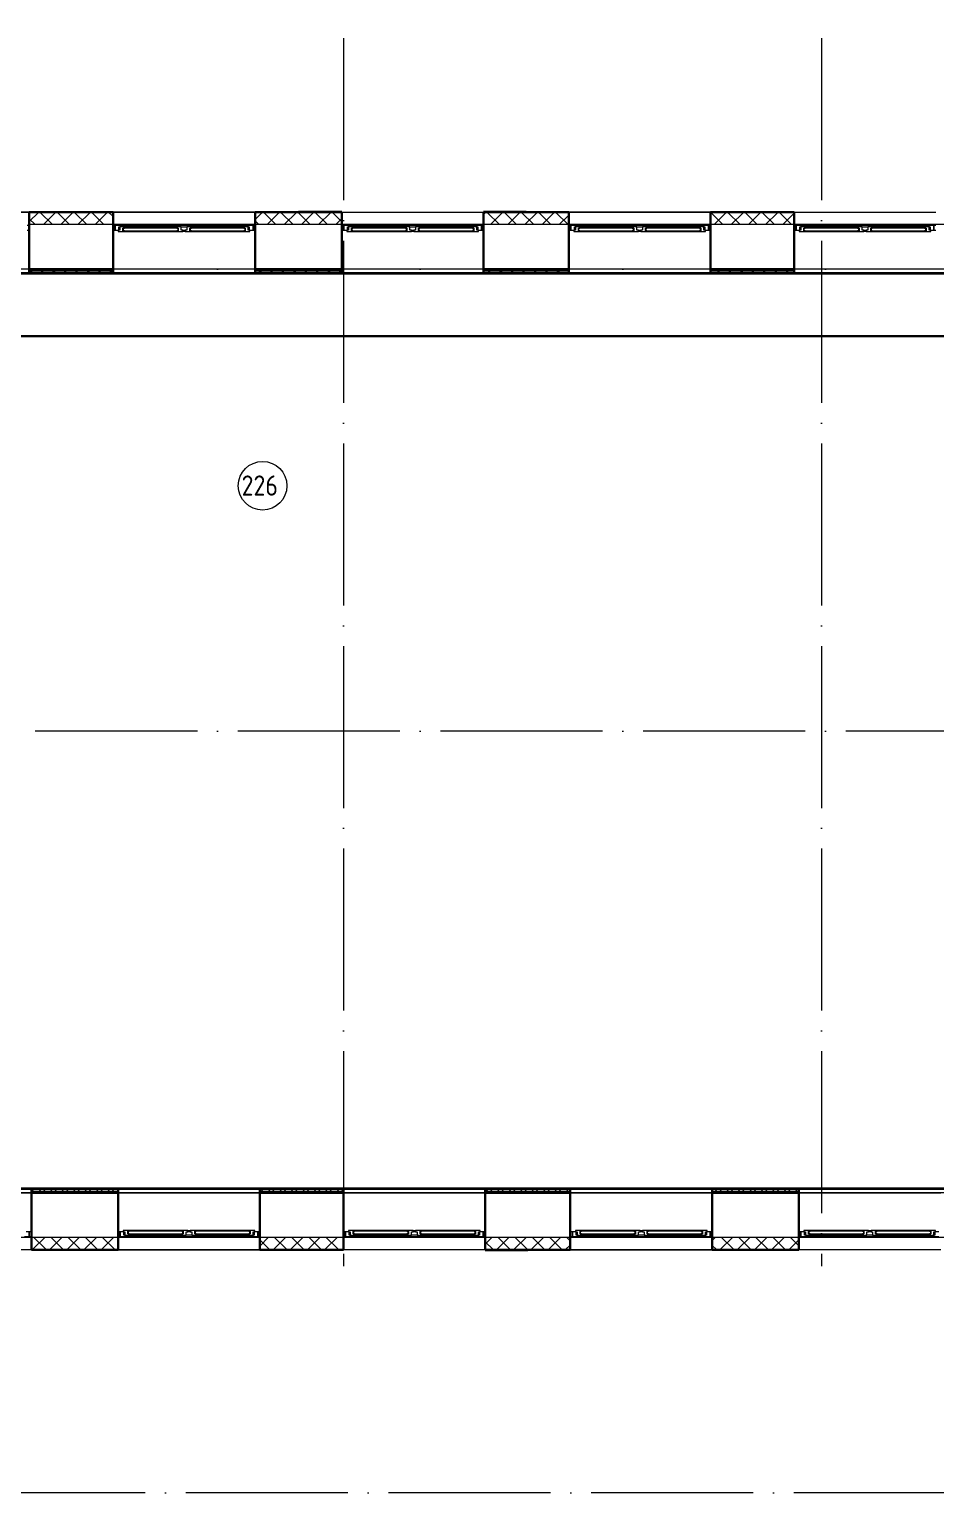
# Model space of a CAD drawing. Header units: millimetres. Extents: x -325553 to 627452, y -28539 to 738858.
# Drawn here: x 116491 to 127675, y 183519 to 201580 of the extents above; entities that cross this region are included whole.
import ezdxf

# ---------------------------------------------------------------- set-up
doc = ezdxf.new("R2010")
doc.units = ezdxf.units.MM
doc.linetypes.add('ADSK_Линия сетки', pattern=[25, 20, -2.5, 0, -2.5])
doc.linetypes.add('штриховаяX2', pattern=[1.5, 1, -0.5])
for name, color, linetype, lineweight in [('_ Окна', 7, 'Continuous', 9), ('RC-Линии_связи-Адресные', 5, 'Continuous', 30), ('Марки помещений', 252, 'Continuous', 20), ('Окна', 252, 'Continuous', 9), ('Оси', 252, 'Continuous', 9), ('Стены внутренние', 7, 'Continuous', 18), ('Стены наружные', 7, 'Continuous', 18), ('Стены штриховка', 7, 'Continuous', 9)]:
    doc.layers.add(name, color=color, linetype=linetype, lineweight=lineweight)
doc.styles.add('GOST Common_2', font='', dxfattribs={"width": 0.9, "height": 250})
doc.styles.get('GOST Common_2').set_extended_font_data('GOST type B')

# ---------------------------------------------------------------- blocks, each defined once
blk = doc.blocks.new('2 этаж')
at = {"layer": '_ Окна', "color": 251, "true_color": 0x636466}
for p, q in [((115751, 28901), (115726, 28901)), ((116811, 28901), (116786, 28901)), ((116811, 28843), (116811, 28901)), ((118536, 28901), (118511, 28901)), ((118511, 28901), (118511, 28843)), ((119631, 28901), (119606, 28901)), ((119631, 28843), (119631, 28901)), ((121356, 28901), (121331, 28901)), ((121331, 28901), (121331, 28843)), ((122431, 28901), (122406, 28901)), ((122431, 28843), (122431, 28901)), ((124156, 28901), (124131, 28901)), ((124131, 28901), (124131, 28843)), ((125211, 28901), (125186, 28901)), ((125211, 28843), (125211, 28901)), ((126936, 28901), (126911, 28901)), ((126911, 28901), (126911, 28843)), ((115726, 28843), (115751, 28843)), ((116786, 28843), (116811, 28843)), ((116909, 28867), (116906, 28867)), ((116906, 28867), (116906, 28835)), ((116906, 28835), (116909, 28835)), ((117586, 28867), (116909, 28867)), ((116909, 28867), (116909, 28835)), ((116909, 28835), (116909, 28867)), ((116909, 28835), (117586, 28835)), ((117586, 28835), (117586, 28867)), ((117586, 28867), (117586, 28835)), ((117589, 28867), (117586, 28867)), ((117586, 28835), (117589, 28835)), ((117589, 28835), (117589, 28867)), ((117736, 28867), (117733, 28867)), ((117733, 28867), (117733, 28835)), ((117733, 28835), (117736, 28835)), ((118413, 28867), (117736, 28867)), ((117736, 28867), (117736, 28835)), ((117736, 28835), (117736, 28867)), ((117736, 28835), (118413, 28835)), ((118413, 28835), (118413, 28867)), ((118413, 28867), (118413, 28835)), ((118416, 28867), (118413, 28867)), ((118413, 28835), (118416, 28835)), ((118416, 28835), (118416, 28867)), ((118511, 28843), (118536, 28843)), ((119606, 28843), (119631, 28843)), ((119729, 28867), (119726, 28867)), ((119726, 28867), (119726, 28835)), ((119726, 28835), (119729, 28835)), ((120406, 28867), (119729, 28867)), ((119729, 28867), (119729, 28835)), ((119729, 28835), (119729, 28867)), ((119729, 28835), (120406, 28835)), ((120406, 28835), (120406, 28867)), ((120406, 28867), (120406, 28835)), ((120409, 28867), (120406, 28867)), ((120406, 28835), (120409, 28835)), ((120409, 28835), (120409, 28867)), ((120556, 28867), (120553, 28867)), ((120553, 28867), (120553, 28835)), ((120553, 28835), (120556, 28835)), ((121233, 28867), (120556, 28867)), ((120556, 28867), (120556, 28835)), ((120556, 28835), (120556, 28867)), ((120556, 28835), (121233, 28835)), ((121233, 28835), (121233, 28867)), ((121233, 28867), (121233, 28835)), ((121236, 28867), (121233, 28867)), ((121233, 28835), (121236, 28835)), ((121236, 28835), (121236, 28867)), ((121331, 28843), (121356, 28843)), ((122406, 28843), (122431, 28843)), ((122529, 28867), (122526, 28867)), ((122526, 28867), (122526, 28835)), ((122526, 28835), (122529, 28835)), ((123206, 28867), (122529, 28867)), ((122529, 28867), (122529, 28835)), ((122529, 28835), (122529, 28867)), ((122529, 28835), (123206, 28835)), ((123206, 28835), (123206, 28867)), ((123206, 28867), (123206, 28835)), ((123209, 28867), (123206, 28867)), ((123206, 28835), (123209, 28835)), ((123209, 28835), (123209, 28867)), ((123356, 28867), (123353, 28867)), ((123353, 28867), (123353, 28835)), ((123353, 28835), (123356, 28835)), ((124033, 28867), (123356, 28867)), ((123356, 28867), (123356, 28835)), ((123356, 28835), (123356, 28867)), ((123356, 28835), (124033, 28835)), ((124033, 28835), (124033, 28867)), ((124033, 28867), (124033, 28835)), ((124036, 28867), (124033, 28867)), ((124033, 28835), (124036, 28835)), ((124036, 28835), (124036, 28867)), ((124131, 28843), (124156, 28843)), ((125186, 28843), (125211, 28843)), ((125309, 28867), (125306, 28867)), ((125306, 28867), (125306, 28835)), ((125306, 28835), (125309, 28835)), ((125986, 28867), (125309, 28867)), ((125309, 28867), (125309, 28835)), ((125309, 28835), (125309, 28867)), ((125309, 28835), (125986, 28835)), ((125986, 28835), (125986, 28867)), ((125986, 28867), (125986, 28835)), ((125989, 28867), (125986, 28867)), ((125986, 28835), (125989, 28835)), ((125989, 28835), (125989, 28867)), ((126136, 28867), (126133, 28867)), ((126133, 28867), (126133, 28835)), ((126133, 28835), (126136, 28835)), ((126813, 28867), (126136, 28867)), ((126136, 28867), (126136, 28835)), ((126136, 28835), (126136, 28867)), ((126136, 28835), (126813, 28835)), ((126813, 28835), (126813, 28867)), ((126813, 28867), (126813, 28835)), ((126816, 28867), (126813, 28867)), ((126813, 28835), (126816, 28835)), ((126816, 28835), (126816, 28867)), ((126911, 28843), (126936, 28843)), ((115776, 16479), (115751, 16479)), ((115751, 16479), (115751, 16421)), ((116871, 16479), (116846, 16479)), ((116871, 16421), (116871, 16479)), ((116969, 16487), (116966, 16487)), ((116966, 16487), (116966, 16455)), ((116966, 16455), (116969, 16455)), ((117646, 16487), (116969, 16487)), ((116969, 16487), (116969, 16455)), ((116969, 16455), (116969, 16487)), ((116969, 16455), (117646, 16455)), ((117646, 16455), (117646, 16487)), ((117646, 16487), (117646, 16455)), ((117649, 16487), (117646, 16487)), ((117646, 16455), (117649, 16455)), ((117649, 16455), (117649, 16487)), ((117796, 16487), (117793, 16487)), ((117793, 16487), (117793, 16455)), ((117793, 16455), (117796, 16455)), ((118473, 16487), (117796, 16487)), ((117796, 16487), (117796, 16455)), ((117796, 16455), (117796, 16487)), ((117796, 16455), (118473, 16455)), ((118473, 16455), (118473, 16487)), ((118473, 16487), (118473, 16455)), ((118476, 16487), (118473, 16487)), ((118473, 16455), (118476, 16455)), ((118476, 16455), (118476, 16487)), ((118596, 16479), (118571, 16479)), ((118571, 16479), (118571, 16421)), ((119651, 16479), (119626, 16479)), ((119651, 16421), (119651, 16479)), ((119749, 16487), (119746, 16487)), ((119746, 16487), (119746, 16455)), ((119746, 16455), (119749, 16455)), ((120426, 16487), (119749, 16487)), ((119749, 16487), (119749, 16455)), ((119749, 16455), (119749, 16487)), ((119749, 16455), (120426, 16455)), ((120426, 16455), (120426, 16487)), ((120426, 16487), (120426, 16455)), ((120429, 16487), (120426, 16487)), ((120426, 16455), (120429, 16455)), ((120429, 16455), (120429, 16487)), ((120576, 16487), (120573, 16487)), ((120573, 16487), (120573, 16455)), ((120573, 16455), (120576, 16455)), ((121253, 16487), (120576, 16487)), ((120576, 16487), (120576, 16455)), ((120576, 16455), (120576, 16487)), ((120576, 16455), (121253, 16455)), ((121253, 16455), (121253, 16487)), ((121253, 16487), (121253, 16455)), ((121256, 16487), (121253, 16487)), ((121253, 16455), (121256, 16455)), ((121256, 16455), (121256, 16487)), ((121376, 16479), (121351, 16479)), ((121351, 16479), (121351, 16421)), ((122451, 16479), (122426, 16479)), ((122451, 16421), (122451, 16479)), ((122549, 16487), (122546, 16487)), ((122546, 16487), (122546, 16455)), ((122546, 16455), (122549, 16455)), ((123226, 16487), (122549, 16487)), ((122549, 16487), (122549, 16455)), ((122549, 16455), (122549, 16487)), ((122549, 16455), (123226, 16455)), ((123226, 16455), (123226, 16487)), ((123226, 16487), (123226, 16455)), ((123229, 16487), (123226, 16487)), ((123226, 16455), (123229, 16455)), ((123229, 16455), (123229, 16487)), ((123376, 16487), (123373, 16487)), ((123373, 16487), (123373, 16455)), ((123373, 16455), (123376, 16455)), ((124053, 16487), (123376, 16487)), ((123376, 16487), (123376, 16455)), ((123376, 16455), (123376, 16487)), ((123376, 16455), (124053, 16455)), ((124053, 16455), (124053, 16487)), ((124053, 16487), (124053, 16455)), ((124056, 16487), (124053, 16487)), ((124053, 16455), (124056, 16455)), ((124056, 16455), (124056, 16487)), ((124176, 16479), (124151, 16479)), ((124151, 16479), (124151, 16421)), ((125271, 16479), (125246, 16479)), ((125271, 16421), (125271, 16479)), ((125369, 16487), (125366, 16487)), ((125366, 16487), (125366, 16455)), ((125366, 16455), (125369, 16455)), ((126046, 16487), (125369, 16487)), ((125369, 16487), (125369, 16455)), ((125369, 16455), (125369, 16487)), ((125369, 16455), (126046, 16455)), ((126046, 16455), (126046, 16487)), ((126046, 16487), (126046, 16455)), ((126049, 16487), (126046, 16487)), ((126046, 16455), (126049, 16455)), ((126049, 16455), (126049, 16487)), ((126196, 16487), (126193, 16487)), ((126193, 16487), (126193, 16455)), ((126193, 16455), (126196, 16455)), ((126873, 16487), (126196, 16487)), ((126196, 16487), (126196, 16455)), ((126196, 16455), (126196, 16487)), ((126196, 16455), (126873, 16455)), ((126873, 16455), (126873, 16487)), ((126873, 16487), (126873, 16455)), ((126876, 16487), (126873, 16487)), ((126873, 16455), (126876, 16455)), ((126876, 16455), (126876, 16487)), ((115751, 16421), (115776, 16421)), ((116846, 16421), (116871, 16421)), ((118571, 16421), (118596, 16421)), ((119626, 16421), (119651, 16421)), ((121351, 16421), (121376, 16421)), ((122426, 16421), (122451, 16421)), ((124151, 16421), (124176, 16421)), ((125246, 16421), (125271, 16421))]:
    blk.add_line(p, q, dxfattribs=at)
at = {"layer": '_ Окна', "color": 251, "lineweight": 18, "true_color": 0x636466}
for p, q in [((116870, 28901), (116811, 28901)), ((116811, 28901), (116811, 28843)), ((116875, 28884), (116870, 28901)), ((118452, 28901), (118447, 28884)), ((118511, 28901), (118452, 28901)), ((118511, 28843), (118511, 28901)), ((119690, 28901), (119631, 28901)), ((119631, 28901), (119631, 28843)), ((119695, 28884), (119690, 28901)), ((121272, 28901), (121267, 28884)), ((121331, 28901), (121272, 28901)), ((121331, 28843), (121331, 28901)), ((122490, 28901), (122431, 28901)), ((122431, 28901), (122431, 28843)), ((122495, 28884), (122490, 28901)), ((124072, 28901), (124067, 28884)), ((124131, 28901), (124072, 28901)), ((124131, 28843), (124131, 28901)), ((125270, 28901), (125211, 28901)), ((125211, 28901), (125211, 28843)), ((125275, 28884), (125270, 28901)), ((126852, 28901), (126847, 28884)), ((126911, 28901), (126852, 28901)), ((126911, 28843), (126911, 28901)), ((116811, 28843), (116849, 28843)), ((116869, 28843), (116849, 28843)), ((116849, 28843), (116849, 28826)), ((116849, 28826), (116905, 28826)), ((116857, 28843), (116857, 28884)), ((116857, 28884), (116869, 28884)), ((116869, 28884), (116869, 28843)), ((116919, 28884), (116869, 28884)), ((116905, 28826), (116906, 28827)), ((116906, 28835), (116906, 28867)), ((116906, 28867), (116924, 28867)), ((116924, 28835), (116906, 28835)), ((116906, 28827), (116907, 28826)), ((116907, 28826), (116922, 28826)), ((116924, 28867), (116919, 28884)), ((116922, 28826), (116924, 28835)), ((117576, 28884), (117571, 28867)), ((117571, 28867), (117589, 28867)), ((117589, 28835), (117571, 28835)), ((117571, 28835), (117573, 28826)), ((117573, 28826), (117588, 28826)), ((117626, 28884), (117576, 28884)), ((117588, 28826), (117589, 28827)), ((117589, 28867), (117589, 28835)), ((117589, 28827), (117590, 28826)), ((117590, 28826), (117646, 28826)), ((117626, 28843), (117626, 28884)), ((117646, 28843), (117626, 28843)), ((117646, 28826), (117646, 28843)), ((117696, 28843), (117676, 28843)), ((117676, 28843), (117676, 28826)), ((117676, 28826), (117732, 28826)), ((117696, 28884), (117696, 28843)), ((117746, 28884), (117696, 28884)), ((117732, 28826), (117733, 28827)), ((117733, 28835), (117733, 28867)), ((117733, 28867), (117751, 28867)), ((117751, 28835), (117733, 28835)), ((117733, 28827), (117734, 28826)), ((117734, 28826), (117749, 28826)), ((117751, 28867), (117746, 28884)), ((117749, 28826), (117751, 28835)), ((118403, 28884), (118398, 28867)), ((118398, 28867), (118416, 28867)), ((118416, 28835), (118398, 28835)), ((118398, 28835), (118400, 28826)), ((118400, 28826), (118415, 28826)), ((118453, 28884), (118403, 28884)), ((118415, 28826), (118416, 28827)), ((118416, 28867), (118416, 28835)), ((118416, 28827), (118417, 28826)), ((118417, 28826), (118473, 28826)), ((118453, 28843), (118453, 28884)), ((118453, 28884), (118465, 28884)), ((118473, 28843), (118453, 28843)), ((118465, 28884), (118465, 28843)), ((118473, 28826), (118473, 28843)), ((118473, 28843), (118511, 28843)), ((119631, 28843), (119669, 28843)), ((119689, 28843), (119669, 28843)), ((119669, 28843), (119669, 28826)), ((119669, 28826), (119725, 28826)), ((119677, 28843), (119677, 28884)), ((119677, 28884), (119689, 28884)), ((119689, 28884), (119689, 28843)), ((119739, 28884), (119689, 28884)), ((119725, 28826), (119726, 28827)), ((119726, 28835), (119726, 28867)), ((119726, 28867), (119744, 28867)), ((119744, 28835), (119726, 28835)), ((119726, 28827), (119727, 28826)), ((119727, 28826), (119742, 28826)), ((119744, 28867), (119739, 28884)), ((119742, 28826), (119744, 28835)), ((120396, 28884), (120391, 28867)), ((120391, 28867), (120409, 28867)), ((120409, 28835), (120391, 28835)), ((120391, 28835), (120393, 28826)), ((120393, 28826), (120408, 28826)), ((120446, 28884), (120396, 28884)), ((120408, 28826), (120409, 28827)), ((120409, 28867), (120409, 28835)), ((120409, 28827), (120410, 28826)), ((120410, 28826), (120466, 28826)), ((120446, 28843), (120446, 28884)), ((120466, 28843), (120446, 28843)), ((120466, 28826), (120466, 28843)), ((120516, 28843), (120496, 28843)), ((120496, 28843), (120496, 28826)), ((120496, 28826), (120552, 28826)), ((120516, 28884), (120516, 28843)), ((120566, 28884), (120516, 28884)), ((120552, 28826), (120553, 28827)), ((120553, 28835), (120553, 28867)), ((120553, 28867), (120571, 28867)), ((120571, 28835), (120553, 28835)), ((120553, 28827), (120554, 28826)), ((120554, 28826), (120569, 28826)), ((120571, 28867), (120566, 28884)), ((120569, 28826), (120571, 28835)), ((121223, 28884), (121218, 28867)), ((121218, 28867), (121236, 28867)), ((121236, 28835), (121218, 28835)), ((121218, 28835), (121220, 28826)), ((121220, 28826), (121235, 28826)), ((121273, 28884), (121223, 28884)), ((121235, 28826), (121236, 28827)), ((121236, 28867), (121236, 28835)), ((121236, 28827), (121237, 28826)), ((121237, 28826), (121293, 28826)), ((121273, 28843), (121273, 28884)), ((121273, 28884), (121285, 28884)), ((121293, 28843), (121273, 28843)), ((121285, 28884), (121285, 28843)), ((121293, 28826), (121293, 28843)), ((121293, 28843), (121331, 28843)), ((122431, 28843), (122469, 28843)), ((122489, 28843), (122469, 28843)), ((122469, 28843), (122469, 28826)), ((122469, 28826), (122525, 28826)), ((122477, 28843), (122477, 28884)), ((122477, 28884), (122489, 28884)), ((122489, 28884), (122489, 28843)), ((122539, 28884), (122489, 28884)), ((122525, 28826), (122526, 28827)), ((122526, 28835), (122526, 28867)), ((122526, 28867), (122544, 28867)), ((122544, 28835), (122526, 28835)), ((122526, 28827), (122527, 28826)), ((122527, 28826), (122542, 28826)), ((122544, 28867), (122539, 28884)), ((122542, 28826), (122544, 28835)), ((123196, 28884), (123191, 28867)), ((123191, 28867), (123209, 28867)), ((123209, 28835), (123191, 28835)), ((123191, 28835), (123193, 28826)), ((123193, 28826), (123208, 28826)), ((123246, 28884), (123196, 28884)), ((123208, 28826), (123209, 28827)), ((123209, 28867), (123209, 28835)), ((123209, 28827), (123210, 28826)), ((123210, 28826), (123266, 28826)), ((123246, 28843), (123246, 28884)), ((123266, 28843), (123246, 28843)), ((123266, 28826), (123266, 28843)), ((123316, 28843), (123296, 28843)), ((123296, 28843), (123296, 28826)), ((123296, 28826), (123352, 28826)), ((123316, 28884), (123316, 28843)), ((123366, 28884), (123316, 28884)), ((123352, 28826), (123353, 28827)), ((123353, 28835), (123353, 28867)), ((123353, 28867), (123371, 28867)), ((123371, 28835), (123353, 28835)), ((123353, 28827), (123354, 28826)), ((123354, 28826), (123369, 28826)), ((123371, 28867), (123366, 28884)), ((123369, 28826), (123371, 28835)), ((124023, 28884), (124018, 28867)), ((124018, 28867), (124036, 28867)), ((124036, 28835), (124018, 28835)), ((124018, 28835), (124020, 28826)), ((124020, 28826), (124035, 28826)), ((124073, 28884), (124023, 28884)), ((124035, 28826), (124036, 28827)), ((124036, 28867), (124036, 28835)), ((124036, 28827), (124037, 28826)), ((124037, 28826), (124093, 28826)), ((124073, 28843), (124073, 28884)), ((124073, 28884), (124085, 28884)), ((124093, 28843), (124073, 28843)), ((124085, 28884), (124085, 28843)), ((124093, 28826), (124093, 28843)), ((124093, 28843), (124131, 28843)), ((125211, 28843), (125249, 28843)), ((125269, 28843), (125249, 28843)), ((125249, 28843), (125249, 28826)), ((125249, 28826), (125305, 28826)), ((125257, 28843), (125257, 28884)), ((125257, 28884), (125269, 28884)), ((125269, 28884), (125269, 28843)), ((125319, 28884), (125269, 28884)), ((125305, 28826), (125306, 28827)), ((125306, 28835), (125306, 28867)), ((125306, 28867), (125324, 28867)), ((125324, 28835), (125306, 28835)), ((125306, 28827), (125307, 28826)), ((125307, 28826), (125322, 28826)), ((125324, 28867), (125319, 28884)), ((125322, 28826), (125324, 28835)), ((125976, 28884), (125971, 28867)), ((125971, 28867), (125989, 28867)), ((125989, 28835), (125971, 28835)), ((125971, 28835), (125973, 28826)), ((125973, 28826), (125988, 28826)), ((126026, 28884), (125976, 28884)), ((125988, 28826), (125989, 28827)), ((125989, 28867), (125989, 28835)), ((125989, 28827), (125990, 28826)), ((125990, 28826), (126046, 28826)), ((126026, 28843), (126026, 28884)), ((126046, 28843), (126026, 28843)), ((126046, 28826), (126046, 28843)), ((126096, 28843), (126076, 28843)), ((126076, 28843), (126076, 28826)), ((126076, 28826), (126132, 28826)), ((126096, 28884), (126096, 28843)), ((126146, 28884), (126096, 28884)), ((126132, 28826), (126133, 28827)), ((126133, 28835), (126133, 28867)), ((126133, 28867), (126151, 28867)), ((126151, 28835), (126133, 28835)), ((126133, 28827), (126134, 28826)), ((126134, 28826), (126149, 28826)), ((126151, 28867), (126146, 28884)), ((126149, 28826), (126151, 28835)), ((126803, 28884), (126798, 28867)), ((126798, 28867), (126816, 28867)), ((126816, 28835), (126798, 28835)), ((126798, 28835), (126800, 28826)), ((126800, 28826), (126815, 28826)), ((126853, 28884), (126803, 28884)), ((126815, 28826), (126816, 28827)), ((126816, 28867), (126816, 28835)), ((126816, 28827), (126817, 28826)), ((126817, 28826), (126873, 28826)), ((126853, 28843), (126853, 28884)), ((126853, 28884), (126865, 28884)), ((126873, 28843), (126853, 28843)), ((126865, 28884), (126865, 28843)), ((126873, 28826), (126873, 28843)), ((126873, 28843), (126911, 28843)), ((115751, 16479), (115713, 16479)), ((115751, 16421), (115751, 16479)), ((116909, 16479), (116871, 16479)), ((116871, 16479), (116871, 16421)), ((116965, 16496), (116909, 16496)), ((116909, 16496), (116909, 16479)), ((116909, 16479), (116929, 16479)), ((116917, 16438), (116917, 16479)), ((116929, 16438), (116917, 16438)), ((116929, 16479), (116929, 16438)), ((116929, 16438), (116979, 16438)), ((116930, 16421), (116935, 16438)), ((116966, 16495), (116965, 16496)), ((116967, 16496), (116966, 16495)), ((116966, 16455), (116966, 16487)), ((116966, 16487), (116984, 16487)), ((116984, 16455), (116966, 16455)), ((116982, 16496), (116967, 16496)), ((116979, 16438), (116984, 16455)), ((116984, 16487), (116982, 16496)), ((117633, 16496), (117631, 16487)), ((117631, 16487), (117649, 16487)), ((117649, 16455), (117631, 16455)), ((117631, 16455), (117636, 16438)), ((117648, 16496), (117633, 16496)), ((117636, 16438), (117686, 16438)), ((117649, 16495), (117648, 16496)), ((117650, 16496), (117649, 16495)), ((117649, 16487), (117649, 16455)), ((117706, 16496), (117650, 16496)), ((117686, 16438), (117686, 16479)), ((117686, 16479), (117706, 16479)), ((117706, 16479), (117706, 16496)), ((117792, 16496), (117736, 16496)), ((117736, 16496), (117736, 16479)), ((117736, 16479), (117756, 16479)), ((117756, 16479), (117756, 16438)), ((117756, 16438), (117806, 16438)), ((117793, 16495), (117792, 16496)), ((117794, 16496), (117793, 16495)), ((117793, 16455), (117793, 16487)), ((117793, 16487), (117811, 16487)), ((117811, 16455), (117793, 16455)), ((117809, 16496), (117794, 16496)), ((117806, 16438), (117811, 16455)), ((117811, 16487), (117809, 16496)), ((118460, 16496), (118458, 16487)), ((118458, 16487), (118476, 16487)), ((118476, 16455), (118458, 16455)), ((118458, 16455), (118463, 16438)), ((118475, 16496), (118460, 16496)), ((118463, 16438), (118513, 16438)), ((118476, 16495), (118475, 16496)), ((118477, 16496), (118476, 16495)), ((118476, 16487), (118476, 16455)), ((118533, 16496), (118477, 16496)), ((118507, 16438), (118512, 16421)), ((118513, 16438), (118513, 16479)), ((118513, 16479), (118533, 16479)), ((118525, 16438), (118513, 16438)), ((118525, 16479), (118525, 16438)), ((118533, 16479), (118533, 16496)), ((118571, 16479), (118533, 16479)), ((118571, 16421), (118571, 16479)), ((119689, 16479), (119651, 16479)), ((119651, 16479), (119651, 16421)), ((119745, 16496), (119689, 16496)), ((119689, 16496), (119689, 16479)), ((119689, 16479), (119709, 16479)), ((119697, 16438), (119697, 16479)), ((119709, 16438), (119697, 16438)), ((119709, 16479), (119709, 16438)), ((119709, 16438), (119759, 16438)), ((119710, 16421), (119715, 16438)), ((119746, 16495), (119745, 16496)), ((119747, 16496), (119746, 16495)), ((119746, 16455), (119746, 16487)), ((119746, 16487), (119764, 16487)), ((119764, 16455), (119746, 16455)), ((119762, 16496), (119747, 16496)), ((119759, 16438), (119764, 16455)), ((119764, 16487), (119762, 16496)), ((120413, 16496), (120411, 16487)), ((120411, 16487), (120429, 16487)), ((120429, 16455), (120411, 16455)), ((120411, 16455), (120416, 16438)), ((120428, 16496), (120413, 16496)), ((120416, 16438), (120466, 16438)), ((120429, 16495), (120428, 16496)), ((120430, 16496), (120429, 16495)), ((120429, 16487), (120429, 16455)), ((120486, 16496), (120430, 16496)), ((120466, 16438), (120466, 16479)), ((120466, 16479), (120486, 16479)), ((120486, 16479), (120486, 16496)), ((120572, 16496), (120516, 16496)), ((120516, 16496), (120516, 16479)), ((120516, 16479), (120536, 16479)), ((120536, 16479), (120536, 16438)), ((120536, 16438), (120586, 16438)), ((120573, 16495), (120572, 16496)), ((120574, 16496), (120573, 16495)), ((120573, 16455), (120573, 16487)), ((120573, 16487), (120591, 16487)), ((120591, 16455), (120573, 16455)), ((120589, 16496), (120574, 16496)), ((120586, 16438), (120591, 16455)), ((120591, 16487), (120589, 16496)), ((121240, 16496), (121238, 16487)), ((121238, 16487), (121256, 16487)), ((121256, 16455), (121238, 16455)), ((121238, 16455), (121243, 16438)), ((121255, 16496), (121240, 16496)), ((121243, 16438), (121293, 16438)), ((121256, 16495), (121255, 16496)), ((121257, 16496), (121256, 16495)), ((121256, 16487), (121256, 16455)), ((121313, 16496), (121257, 16496)), ((121287, 16438), (121292, 16421)), ((121293, 16438), (121293, 16479)), ((121293, 16479), (121313, 16479)), ((121305, 16438), (121293, 16438)), ((121305, 16479), (121305, 16438)), ((121313, 16479), (121313, 16496)), ((121351, 16479), (121313, 16479)), ((121351, 16421), (121351, 16479)), ((122489, 16479), (122451, 16479)), ((122451, 16479), (122451, 16421)), ((122545, 16496), (122489, 16496)), ((122489, 16496), (122489, 16479)), ((122489, 16479), (122509, 16479)), ((122497, 16438), (122497, 16479)), ((122509, 16438), (122497, 16438)), ((122509, 16479), (122509, 16438)), ((122509, 16438), (122559, 16438)), ((122510, 16421), (122515, 16438)), ((122546, 16495), (122545, 16496)), ((122547, 16496), (122546, 16495)), ((122546, 16455), (122546, 16487)), ((122546, 16487), (122564, 16487)), ((122564, 16455), (122546, 16455)), ((122562, 16496), (122547, 16496)), ((122559, 16438), (122564, 16455)), ((122564, 16487), (122562, 16496)), ((123213, 16496), (123211, 16487)), ((123211, 16487), (123229, 16487)), ((123229, 16455), (123211, 16455)), ((123211, 16455), (123216, 16438)), ((123228, 16496), (123213, 16496)), ((123216, 16438), (123266, 16438)), ((123229, 16495), (123228, 16496)), ((123230, 16496), (123229, 16495)), ((123229, 16487), (123229, 16455)), ((123286, 16496), (123230, 16496)), ((123266, 16438), (123266, 16479)), ((123266, 16479), (123286, 16479)), ((123286, 16479), (123286, 16496)), ((123372, 16496), (123316, 16496)), ((123316, 16496), (123316, 16479)), ((123316, 16479), (123336, 16479)), ((123336, 16479), (123336, 16438)), ((123336, 16438), (123386, 16438)), ((123373, 16495), (123372, 16496)), ((123374, 16496), (123373, 16495)), ((123373, 16455), (123373, 16487)), ((123373, 16487), (123391, 16487)), ((123391, 16455), (123373, 16455)), ((123389, 16496), (123374, 16496)), ((123386, 16438), (123391, 16455)), ((123391, 16487), (123389, 16496)), ((124040, 16496), (124038, 16487)), ((124038, 16487), (124056, 16487)), ((124056, 16455), (124038, 16455)), ((124038, 16455), (124043, 16438)), ((124055, 16496), (124040, 16496)), ((124043, 16438), (124093, 16438)), ((124056, 16495), (124055, 16496)), ((124057, 16496), (124056, 16495)), ((124056, 16487), (124056, 16455)), ((124113, 16496), (124057, 16496)), ((124087, 16438), (124092, 16421)), ((124093, 16438), (124093, 16479)), ((124093, 16479), (124113, 16479)), ((124105, 16438), (124093, 16438)), ((124105, 16479), (124105, 16438)), ((124113, 16479), (124113, 16496)), ((124151, 16479), (124113, 16479)), ((124151, 16421), (124151, 16479)), ((125309, 16479), (125271, 16479)), ((125271, 16479), (125271, 16421)), ((125365, 16496), (125309, 16496)), ((125309, 16496), (125309, 16479)), ((125309, 16479), (125329, 16479)), ((125317, 16438), (125317, 16479)), ((125329, 16438), (125317, 16438)), ((125329, 16479), (125329, 16438)), ((125329, 16438), (125379, 16438)), ((125330, 16421), (125335, 16438)), ((125366, 16495), (125365, 16496)), ((125367, 16496), (125366, 16495)), ((125366, 16455), (125366, 16487)), ((125366, 16487), (125384, 16487)), ((125384, 16455), (125366, 16455)), ((125382, 16496), (125367, 16496)), ((125379, 16438), (125384, 16455)), ((125384, 16487), (125382, 16496)), ((126033, 16496), (126031, 16487)), ((126031, 16487), (126049, 16487)), ((126049, 16455), (126031, 16455)), ((126031, 16455), (126036, 16438)), ((126048, 16496), (126033, 16496)), ((126036, 16438), (126086, 16438)), ((126049, 16495), (126048, 16496)), ((126050, 16496), (126049, 16495)), ((126049, 16487), (126049, 16455)), ((126106, 16496), (126050, 16496)), ((126086, 16438), (126086, 16479)), ((126086, 16479), (126106, 16479)), ((126106, 16479), (126106, 16496)), ((126192, 16496), (126136, 16496)), ((126136, 16496), (126136, 16479)), ((126136, 16479), (126156, 16479)), ((126156, 16479), (126156, 16438)), ((126156, 16438), (126206, 16438)), ((126193, 16495), (126192, 16496)), ((126194, 16496), (126193, 16495)), ((126193, 16455), (126193, 16487)), ((126193, 16487), (126211, 16487)), ((126211, 16455), (126193, 16455)), ((126209, 16496), (126194, 16496)), ((126206, 16438), (126211, 16455)), ((126211, 16487), (126209, 16496)), ((126860, 16496), (126858, 16487)), ((126858, 16487), (126876, 16487)), ((126876, 16455), (126858, 16455)), ((126858, 16455), (126863, 16438)), ((126875, 16496), (126860, 16496)), ((126863, 16438), (126913, 16438)), ((126876, 16495), (126875, 16496)), ((126877, 16496), (126876, 16495)), ((126876, 16487), (126876, 16455)), ((126933, 16496), (126877, 16496)), ((126907, 16438), (126912, 16421)), ((126913, 16438), (126913, 16479)), ((126913, 16479), (126933, 16479)), ((126925, 16438), (126913, 16438)), ((126925, 16479), (126925, 16438)), ((126933, 16479), (126933, 16496)), ((126971, 16479), (126933, 16479)), ((115692, 16421), (115751, 16421)), ((116871, 16421), (116930, 16421)), ((118512, 16421), (118571, 16421)), ((119651, 16421), (119710, 16421)), ((121292, 16421), (121351, 16421)), ((122451, 16421), (122510, 16421)), ((124092, 16421), (124151, 16421)), ((125271, 16421), (125330, 16421)), ((126912, 16421), (126971, 16421))]:
    blk.add_line(p, q, dxfattribs=at)
at = {"layer": 'Марки помещений', "color": 251, "true_color": 0x636466}
blk.add_circle((118629, 25688), 300, dxfattribs=at)
at = {"layer": 'Окна', "color": 251, "true_color": 0x636466}
for p, q in [((118452, 28901), (116870, 28901)), ((121272, 28901), (119690, 28901)), ((124072, 28901), (122490, 28901)), ((126852, 28901), (125270, 28901)), ((116905, 28826), (116907, 28826)), ((117576, 28884), (116919, 28884)), ((116922, 28826), (117573, 28826)), ((117588, 28826), (117590, 28826)), ((117626, 28884), (117696, 28884)), ((117646, 28843), (117676, 28843)), ((117676, 28826), (117646, 28826)), ((117732, 28826), (117734, 28826)), ((118403, 28884), (117746, 28884)), ((117749, 28826), (118400, 28826)), ((118415, 28826), (118417, 28826)), ((119725, 28826), (119727, 28826)), ((120396, 28884), (119739, 28884)), ((119742, 28826), (120393, 28826)), ((120408, 28826), (120410, 28826)), ((120446, 28884), (120516, 28884)), ((120466, 28843), (120496, 28843)), ((120496, 28826), (120466, 28826)), ((120552, 28826), (120554, 28826)), ((121223, 28884), (120566, 28884)), ((120569, 28826), (121220, 28826)), ((121235, 28826), (121237, 28826)), ((122525, 28826), (122527, 28826)), ((123196, 28884), (122539, 28884)), ((122542, 28826), (123193, 28826)), ((123208, 28826), (123210, 28826)), ((123246, 28884), (123316, 28884)), ((123266, 28843), (123296, 28843)), ((123296, 28826), (123266, 28826)), ((123352, 28826), (123354, 28826)), ((124023, 28884), (123366, 28884)), ((123369, 28826), (124020, 28826)), ((124035, 28826), (124037, 28826)), ((125305, 28826), (125307, 28826)), ((125976, 28884), (125319, 28884)), ((125322, 28826), (125973, 28826)), ((125988, 28826), (125990, 28826)), ((126026, 28884), (126096, 28884)), ((126046, 28843), (126076, 28843)), ((126076, 28826), (126046, 28826)), ((126132, 28826), (126134, 28826)), ((126803, 28884), (126146, 28884)), ((126149, 28826), (126800, 28826)), ((126815, 28826), (126817, 28826)), ((116967, 16496), (116965, 16496)), ((116979, 16438), (117636, 16438)), ((117633, 16496), (116982, 16496)), ((117650, 16496), (117648, 16496)), ((117756, 16438), (117686, 16438)), ((117706, 16496), (117736, 16496)), ((117736, 16479), (117706, 16479)), ((117794, 16496), (117792, 16496)), ((117806, 16438), (118463, 16438)), ((118460, 16496), (117809, 16496)), ((118477, 16496), (118475, 16496)), ((119747, 16496), (119745, 16496)), ((119759, 16438), (120416, 16438)), ((120413, 16496), (119762, 16496)), ((120430, 16496), (120428, 16496)), ((120536, 16438), (120466, 16438)), ((120486, 16496), (120516, 16496)), ((120516, 16479), (120486, 16479)), ((120574, 16496), (120572, 16496)), ((120586, 16438), (121243, 16438)), ((121240, 16496), (120589, 16496)), ((121257, 16496), (121255, 16496)), ((122547, 16496), (122545, 16496)), ((122559, 16438), (123216, 16438)), ((123213, 16496), (122562, 16496)), ((123230, 16496), (123228, 16496)), ((123336, 16438), (123266, 16438)), ((123286, 16496), (123316, 16496)), ((123316, 16479), (123286, 16479)), ((123374, 16496), (123372, 16496)), ((123386, 16438), (124043, 16438)), ((124040, 16496), (123389, 16496)), ((124057, 16496), (124055, 16496)), ((125367, 16496), (125365, 16496)), ((125379, 16438), (126036, 16438)), ((126033, 16496), (125382, 16496)), ((126050, 16496), (126048, 16496)), ((126156, 16438), (126086, 16438)), ((126106, 16496), (126136, 16496)), ((126136, 16479), (126106, 16479)), ((126194, 16496), (126192, 16496)), ((126206, 16438), (126863, 16438)), ((126860, 16496), (126209, 16496)), ((126877, 16496), (126875, 16496)), ((116930, 16421), (118512, 16421)), ((119710, 16421), (121292, 16421)), ((122510, 16421), (124092, 16421)), ((125330, 16421), (126912, 16421))]:
    blk.add_line(p, q, dxfattribs=at)
at = {"layer": 'Оси', "color": 251, "linetype": 'ADSK_Линия сетки', "ltscale": 100, "true_color": 0x636466}
for p, q in [((119626, 33711), (119626, 16057)), ((125526, 33711), (125526, 16057)), ((165326, 28361), (93604, 28361)), ((165326, 22661), (93566, 22661)), ((165326, 16961), (93604, 16961)), ((139683, 13261), (93566, 13261))]:
    blk.add_line(p, q, dxfattribs=at)
at = {"layer": 'Стены внутренние', "color": 251, "true_color": 0x636466}
for p, q in [((114001, 29063), (115751, 29063)), ((131231, 28911), (115751, 28911)), ((118536, 28911), (115751, 28911)), ((116786, 29063), (118536, 29063)), ((119606, 29063), (121356, 29063)), ((122406, 29063), (124156, 29063)), ((125186, 29063), (126936, 29063)), ((115751, 28361), (114001, 28361)), ((118536, 28361), (116786, 28361)), ((121356, 28361), (119606, 28361)), ((124156, 28361), (122406, 28361)), ((126936, 28361), (125186, 28361)), ((114026, 16961), (115776, 16961)), ((116846, 16961), (118596, 16961)), ((119626, 16961), (121376, 16961)), ((122426, 16961), (124176, 16961)), ((125246, 16961), (126996, 16961)), ((115776, 16259), (114026, 16259)), ((119626, 16411), (114027, 16411)), ((118596, 16259), (116846, 16259)), ((121376, 16259), (119626, 16259)), ((122426, 16411), (119632, 16411)), ((124176, 16259), (122426, 16259)), ((130724, 16411), (122431, 16411)), ((126996, 16259), (125246, 16259))]:
    blk.add_line(p, q, dxfattribs=at)
at = {"layer": 'Стены внутренние', "color": 251, "lineweight": 30, "true_color": 0x636466}
for p, q in [((115751, 28361), (115751, 29063)), ((115751, 29063), (116786, 29063)), ((116786, 28361), (116786, 29063)), ((118536, 28361), (118536, 29063)), ((119606, 29063), (118536, 29063)), ((119606, 28361), (119606, 29063)), ((121356, 28361), (121356, 29063)), ((121356, 29063), (122406, 29063)), ((122406, 28361), (122406, 29063)), ((124156, 28361), (124156, 29063)), ((124156, 29063), (125186, 29063)), ((125186, 28361), (125186, 29063)), ((116786, 28361), (115751, 28361)), ((119606, 28361), (118536, 28361)), ((122406, 28361), (121356, 28361)), ((125186, 28361), (124156, 28361)), ((115776, 16961), (116846, 16961)), ((115776, 16961), (115776, 16259)), ((116846, 16961), (116846, 16259)), ((118596, 16961), (119626, 16961)), ((118596, 16961), (118596, 16259)), ((119626, 16961), (119626, 16259)), ((121376, 16961), (122426, 16961)), ((121376, 16961), (121376, 16259)), ((122426, 16961), (122426, 16259)), ((124176, 16961), (125246, 16961)), ((124176, 16961), (124176, 16259)), ((125246, 16961), (125246, 16259)), ((115776, 16259), (116846, 16259)), ((118596, 16259), (119626, 16259)), ((121376, 16259), (122426, 16259)), ((124176, 16259), (125246, 16259))]:
    blk.add_line(p, q, dxfattribs=at)
at = {"layer": 'Стены внутренние', "color": 251, "linetype": 'Continuous', "lineweight": 9, "true_color": 0x636466}
for p, q in [((115751, 28948), (115864, 29061)), ((115823, 28911), (115751, 28983)), ((116036, 28911), (115886, 29061)), ((115902, 29063), (115901, 29061)), ((115926, 28911), (116076, 29061)), ((116248, 28911), (116098, 29061)), ((116138, 28911), (116288, 29061)), ((116460, 28911), (116310, 29061)), ((116350, 28911), (116500, 29061)), ((116672, 28911), (116522, 29061)), ((116562, 28911), (116712, 29061)), ((116784, 29011), (116734, 29061)), ((116775, 28911), (116786, 28922)), ((118536, 28975), (118622, 29061)), ((118581, 28911), (118536, 28956)), ((118793, 28911), (118643, 29061)), ((118684, 28911), (118834, 29061)), ((118809, 29061), (118808, 29063)), ((119005, 28911), (118855, 29061)), ((118896, 28911), (119046, 29061)), ((119218, 28911), (119068, 29061)), ((119108, 28911), (119258, 29061)), ((119430, 28911), (119280, 29061)), ((119320, 28911), (119470, 29061)), ((119395, 29061), (119395, 29062)), ((119606, 28947), (119492, 29061)), ((119532, 28911), (119606, 28985)), ((121358, 29039), (121379, 29061)), ((121551, 28911), (121401, 29061)), ((121441, 28911), (121591, 29061)), ((121763, 28911), (121613, 29061)), ((121654, 28911), (121804, 29061)), ((121975, 28911), (121825, 29061)), ((121866, 28911), (122016, 29061)), ((122187, 28911), (122037, 29061)), ((122078, 28911), (122228, 29061)), ((122094, 29061), (122093, 29063)), ((122399, 28911), (122249, 29061)), ((122290, 28911), (122404, 29025)), ((124309, 28911), (124159, 29061)), ((124199, 28911), (124349, 29061)), ((124521, 28911), (124371, 29061)), ((124411, 28911), (124561, 29061)), ((124733, 28911), (124583, 29061)), ((124623, 28911), (124773, 29061)), ((124945, 28911), (124795, 29061)), ((124836, 28911), (124986, 29061)), ((125157, 28911), (125007, 29061)), ((125048, 28911), (125184, 29047)), ((125186, 28988), (125184, 28991)), ((115792, 16261), (115942, 16411)), ((115958, 16261), (115808, 16411)), ((115902, 16261), (115902, 16261)), ((116004, 16261), (116154, 16411)), ((116170, 16261), (116020, 16411)), ((116216, 16261), (116366, 16411)), ((116382, 16261), (116232, 16411)), ((116428, 16261), (116578, 16411)), ((116594, 16261), (116444, 16411)), ((116640, 16261), (116790, 16411)), ((116806, 16261), (116656, 16411)), ((118715, 16261), (118596, 16380)), ((118598, 16309), (118700, 16411)), ((118600, 16261), (118599, 16259)), ((118762, 16261), (118912, 16411)), ((118927, 16261), (118777, 16411)), ((118974, 16261), (119124, 16411)), ((119140, 16261), (118990, 16411)), ((119186, 16261), (119336, 16411)), ((119352, 16261), (119202, 16411)), ((119396, 16259), (119394, 16261)), ((119398, 16261), (119548, 16411)), ((119564, 16261), (119414, 16411)), ((119421, 16261), (119420, 16259)), ((119610, 16261), (119624, 16275)), ((119626, 16411), (119626, 16411)), ((121473, 16261), (121376, 16358)), ((121378, 16332), (121457, 16411)), ((121415, 16261), (121414, 16259)), ((121519, 16261), (121669, 16411)), ((121685, 16261), (121535, 16411)), ((121731, 16261), (121881, 16411)), ((121897, 16261), (121747, 16411)), ((121944, 16261), (122094, 16411)), ((122109, 16261), (121959, 16411)), ((122156, 16261), (122306, 16411)), ((122322, 16261), (122172, 16411)), ((122237, 16261), (122236, 16259)), ((122368, 16261), (122424, 16317)), ((122426, 16368), (122384, 16411)), ((124176, 16372), (124215, 16411)), ((124178, 16307), (124176, 16310)), ((124231, 16261), (124178, 16313)), ((124277, 16261), (124427, 16411)), ((124443, 16261), (124293, 16411)), ((124489, 16261), (124639, 16411)), ((124655, 16261), (124505, 16411)), ((124675, 16259), (124674, 16261)), ((124701, 16261), (124851, 16411)), ((124867, 16261), (124717, 16411)), ((124913, 16261), (125063, 16411)), ((125079, 16261), (124929, 16411)), ((125052, 16261), (125051, 16259)), ((125126, 16261), (125246, 16381)), ((125244, 16308), (125141, 16411))]:
    blk.add_line(p, q, dxfattribs=at)
at = {"layer": 'Стены наружные', "color": 251, "true_color": 0x636466}
for p, q in [((113476, 29068), (119071, 29068)), ((115751, 29063), (114001, 29063)), ((115751, 29063), (115751, 29068)), ((116269, 29063), (116269, 29068)), ((121881, 29068), (124671, 29068)), ((122406, 29068), (122406, 29063)), ((124156, 29063), (122406, 29063)), ((124156, 29063), (124156, 29068)), ((124671, 29063), (124671, 29068)), ((115751, 28316), (114001, 28316)), ((118536, 28316), (116786, 28316)), ((121356, 28316), (119606, 28316)), ((124156, 28316), (122406, 28316)), ((126936, 28316), (125186, 28316)), ((114026, 17006), (115776, 17006)), ((116846, 17006), (118596, 17006)), ((119626, 17006), (121376, 17006)), ((122426, 17006), (124176, 17006)), ((125246, 17006), (126996, 17006)), ((115776, 16961), (114026, 16961)), ((118596, 16961), (116846, 16961)), ((121376, 16961), (119626, 16961)), ((124176, 16961), (122426, 16961)), ((126996, 16961), (125246, 16961)), ((116311, 16258), (119111, 16258)), ((116311, 16253), (116311, 16258)), ((116846, 16258), (116846, 16253)), ((118596, 16253), (118596, 16258)), ((119111, 16253), (119111, 16259)), ((119626, 16259), (119626, 16254)), ((121906, 16258), (124701, 16258)), ((121906, 16253), (121906, 16258)), ((124701, 16253), (124701, 16258)), ((119111, 16253), (116311, 16253)), ((119626, 16254), (119111, 16254)), ((124701, 16253), (121906, 16253))]:
    blk.add_line(p, q, dxfattribs=at)
at = {"layer": 'Стены наружные', "color": 251, "lineweight": 30, "true_color": 0x636466}
for p, q in [((119071, 29068), (119606, 29068)), ((119071, 29068), (119071, 29063)), ((119071, 29063), (119606, 29063)), ((119606, 29068), (119606, 29063)), ((121881, 29068), (121356, 29068)), ((121356, 29068), (121356, 29063)), ((121356, 29063), (121881, 29063)), ((121881, 29068), (121881, 29063)), ((115751, 28316), (115751, 28361)), ((116786, 28316), (116786, 28361)), ((118536, 28316), (118536, 28361)), ((119606, 28316), (119606, 28361)), ((121356, 28316), (121356, 28361)), ((122406, 28316), (122406, 28361)), ((124156, 28316), (124156, 28361)), ((125186, 28316), (125186, 28361)), ((130071, 28311), (112936, 28311)), ((112936, 28306), (130071, 28306)), ((116786, 28316), (115751, 28316)), ((119606, 28316), (118536, 28316)), ((122406, 28316), (121356, 28316)), ((125186, 28316), (124156, 28316)), ((130071, 17016), (112936, 17016)), ((112936, 17011), (130071, 17011)), ((115776, 17006), (116846, 17006)), ((115776, 17006), (115776, 16961)), ((116846, 17006), (116846, 16961)), ((118596, 17006), (119626, 17006)), ((118596, 17006), (118596, 16961)), ((119626, 17006), (119626, 16961)), ((121376, 17006), (122426, 17006)), ((121376, 17006), (121376, 16961)), ((122426, 17006), (122426, 16961)), ((124176, 17006), (125246, 17006)), ((124176, 17006), (124176, 16961)), ((125246, 17006), (125246, 16961)), ((115776, 16961), (116846, 16961)), ((118596, 16961), (119626, 16961)), ((121376, 16961), (122426, 16961)), ((124176, 16961), (125246, 16961)), ((121901, 16258), (121376, 16258)), ((121376, 16258), (121376, 16253)), ((121901, 16258), (121901, 16253)), ((121376, 16253), (121901, 16253))]:
    blk.add_line(p, q, dxfattribs=at)
at = {"layer": 'Стены наружные', "color": 251, "linetype": 'Continuous', "lineweight": 9, "true_color": 0x636466}
for p, q in [((115785, 28346), (115800, 28361)), ((116210, 28346), (116225, 28361)), ((116634, 28346), (116649, 28361)), ((118755, 28346), (118770, 28361)), ((119179, 28346), (119194, 28361)), ((121725, 28346), (121740, 28361)), ((122149, 28346), (122164, 28361)), ((124271, 28346), (124286, 28361)), ((124695, 28346), (124710, 28361)), ((125119, 28346), (125134, 28361)), ((115782, 28316), (115752, 28346)), ((115755, 28316), (115785, 28346)), ((115923, 28316), (115893, 28346)), ((115897, 28316), (115927, 28346)), ((116065, 28316), (116035, 28346)), ((116038, 28316), (116068, 28346)), ((116206, 28316), (116176, 28346)), ((116180, 28316), (116210, 28346)), ((116348, 28316), (116318, 28346)), ((116321, 28316), (116351, 28346)), ((116489, 28316), (116459, 28346)), ((116462, 28316), (116492, 28346)), ((116631, 28316), (116601, 28346)), ((116604, 28316), (116634, 28346)), ((116772, 28316), (116742, 28346)), ((116745, 28316), (116775, 28346)), ((118610, 28316), (118580, 28346)), ((118584, 28316), (118614, 28346)), ((118752, 28316), (118722, 28346)), ((118725, 28316), (118755, 28346)), ((118893, 28316), (118863, 28346)), ((118867, 28316), (118897, 28346)), ((119035, 28316), (119005, 28346)), ((119008, 28316), (119038, 28346)), ((119176, 28316), (119146, 28346)), ((119149, 28316), (119179, 28346)), ((119318, 28316), (119288, 28346)), ((119291, 28316), (119321, 28346)), ((119459, 28316), (119429, 28346)), ((119432, 28316), (119462, 28346)), ((119600, 28316), (119570, 28346)), ((119574, 28316), (119604, 28346)), ((119604, 28346), (119606, 28348)), ((121439, 28316), (121409, 28346)), ((121412, 28316), (121442, 28346)), ((121580, 28316), (121550, 28346)), ((121554, 28316), (121584, 28346)), ((121722, 28316), (121692, 28346)), ((121695, 28316), (121725, 28346)), ((121863, 28316), (121833, 28346)), ((121836, 28316), (121866, 28346)), ((122005, 28316), (121975, 28346)), ((121978, 28316), (122008, 28346)), ((122146, 28316), (122116, 28346)), ((122119, 28316), (122149, 28346)), ((122287, 28316), (122257, 28346)), ((122261, 28316), (122291, 28346)), ((122406, 28339), (122399, 28346)), ((122402, 28316), (122406, 28320)), ((124267, 28316), (124237, 28346)), ((124241, 28316), (124271, 28346)), ((124409, 28316), (124379, 28346)), ((124382, 28316), (124412, 28346)), ((124550, 28316), (124520, 28346)), ((124523, 28316), (124553, 28346)), ((124692, 28316), (124662, 28346)), ((124665, 28316), (124695, 28346)), ((124833, 28316), (124803, 28346)), ((124806, 28316), (124836, 28346)), ((124974, 28316), (124944, 28346)), ((124948, 28316), (124978, 28346)), ((125116, 28316), (125086, 28346)), ((125089, 28316), (125119, 28346)), ((115808, 16976), (115778, 17006)), ((115870, 16976), (115900, 17006)), ((115950, 16976), (115920, 17006)), ((116012, 16976), (116042, 17006)), ((116091, 16976), (116061, 17006)), ((116153, 16976), (116183, 17006)), ((116233, 16976), (116203, 17006)), ((116295, 16976), (116325, 17006)), ((116374, 16976), (116344, 17006)), ((116436, 16976), (116466, 17006)), ((116515, 16976), (116485, 17006)), ((116577, 16976), (116607, 17006)), ((116657, 16976), (116627, 17006)), ((116719, 16976), (116749, 17006)), ((116798, 16976), (116768, 17006)), ((118637, 16976), (118607, 17006)), ((118699, 16976), (118729, 17006)), ((118778, 16976), (118748, 17006)), ((118840, 16976), (118870, 17006)), ((118920, 16976), (118890, 17006)), ((118982, 16976), (119012, 17006)), ((119061, 16976), (119031, 17006)), ((119123, 16976), (119153, 17006)), ((119202, 16976), (119172, 17006)), ((119265, 16976), (119295, 17006)), ((119344, 16976), (119314, 17006)), ((119406, 16976), (119436, 17006)), ((119485, 16976), (119455, 17006)), ((119547, 16976), (119577, 17006)), ((119626, 16976), (119597, 17006)), ((121386, 16976), (121416, 17006)), ((121465, 16976), (121435, 17006)), ((121527, 16976), (121557, 17006)), ((121607, 16976), (121577, 17006)), ((121669, 16976), (121699, 17006)), ((121748, 16976), (121718, 17006)), ((121810, 16976), (121840, 17006)), ((121889, 16976), (121859, 17006)), ((121952, 16976), (121982, 17006)), ((122031, 16976), (122001, 17006)), ((122093, 16976), (122123, 17006)), ((122172, 16976), (122142, 17006)), ((122234, 16976), (122264, 17006)), ((122314, 16976), (122284, 17006)), ((122376, 16976), (122406, 17006)), ((122426, 17005), (122425, 17006)), ((124214, 16976), (124244, 17006)), ((124294, 16976), (124264, 17006)), ((124356, 16976), (124386, 17006)), ((124435, 16976), (124405, 17006)), ((124497, 16976), (124527, 17006)), ((124576, 16976), (124546, 17006)), ((124639, 16976), (124669, 17006)), ((124718, 16976), (124688, 17006)), ((124780, 16976), (124810, 17006)), ((124859, 16976), (124829, 17006)), ((124921, 16976), (124951, 17006)), ((125001, 16976), (124971, 17006)), ((125063, 16976), (125093, 17006)), ((125142, 16976), (125112, 17006)), ((125204, 16976), (125234, 17006)), ((115855, 16961), (115870, 16976)), ((116280, 16961), (116295, 16976)), ((116704, 16961), (116719, 16976)), ((118825, 16961), (118840, 16976)), ((119250, 16961), (119265, 16976)), ((121376, 16966), (121386, 16976)), ((121795, 16961), (121810, 16976)), ((122219, 16961), (122234, 16976)), ((124341, 16961), (124356, 16976)), ((124765, 16961), (124780, 16976)), ((125189, 16961), (125204, 16976)), ((121414, 16258), (121411, 16253)), ((121393, 16253), (121392, 16255))]:
    blk.add_line(p, q, dxfattribs=at)
at = {"layer": 'Стены штриховка', "color": 251, "true_color": 0x636466}
for p, q in [((115751, 28987), (115753, 28987)), ((115753, 28987), (115753, 29061)), ((115753, 29061), (116784, 29061)), ((116784, 29061), (116784, 28987)), ((116784, 28987), (116786, 28987)), ((118536, 28987), (118538, 28987)), ((118538, 28987), (118538, 29061)), ((118538, 29061), (119604, 29061)), ((119604, 29061), (119604, 28987)), ((119604, 28987), (119606, 28987)), ((121356, 28987), (121358, 28987)), ((121358, 28987), (121358, 29061)), ((121358, 29061), (122404, 29061)), ((122404, 29061), (122404, 28987)), ((122404, 28987), (122406, 28987)), ((124156, 28987), (124158, 28987)), ((124158, 28987), (124158, 29061)), ((124158, 29061), (125184, 29061)), ((125184, 29061), (125184, 28987)), ((125184, 28987), (125186, 28987)), ((115751, 28346), (116786, 28346)), ((118536, 28346), (119606, 28346)), ((121356, 28346), (122406, 28346)), ((124156, 28346), (125186, 28346)), ((116846, 16976), (115776, 16976)), ((119626, 16976), (118596, 16976)), ((122426, 16976), (121376, 16976)), ((125246, 16976), (124176, 16976)), ((115778, 16335), (115776, 16335)), ((115778, 16261), (115778, 16335)), ((116844, 16261), (115778, 16261)), ((116846, 16335), (116844, 16335)), ((116844, 16335), (116844, 16261)), ((118598, 16335), (118596, 16335)), ((118598, 16261), (118598, 16335)), ((119624, 16261), (118598, 16261)), ((119626, 16335), (119624, 16335)), ((119624, 16335), (119624, 16261)), ((121378, 16335), (121376, 16335)), ((121378, 16261), (121378, 16335)), ((122424, 16261), (121378, 16261)), ((122426, 16335), (122424, 16335)), ((122424, 16335), (122424, 16261)), ((124178, 16335), (124176, 16335)), ((124178, 16261), (124178, 16335)), ((125244, 16261), (124178, 16261)), ((125246, 16335), (125244, 16335)), ((125244, 16335), (125244, 16261))]:
    blk.add_line(p, q, dxfattribs=at)
at = {"layer": 'Марки помещений', "color": 251, "true_color": 0x636466, "style": 'GOST Common_2', "width": 0.9}
blk.add_text('226', height=250, dxfattribs=at).set_placement((118370, 25566))

msp = doc.modelspace()

# ---------------------------------------------------------------- linework, layer by layer
at = {"layer": 'RC-Линии_связи-Адресные', "color": 3, "linetype": 'штриховаяX2', "ltscale": 2}
msp.add_line((113121.1, 197793.3), (130177.1, 197793.3), dxfattribs=at)

# ---------------------------------------------------------------- block references
msp.add_blockref('2 этаж', (740.6, 170258))

doc.saveas('drawing.dxf')
